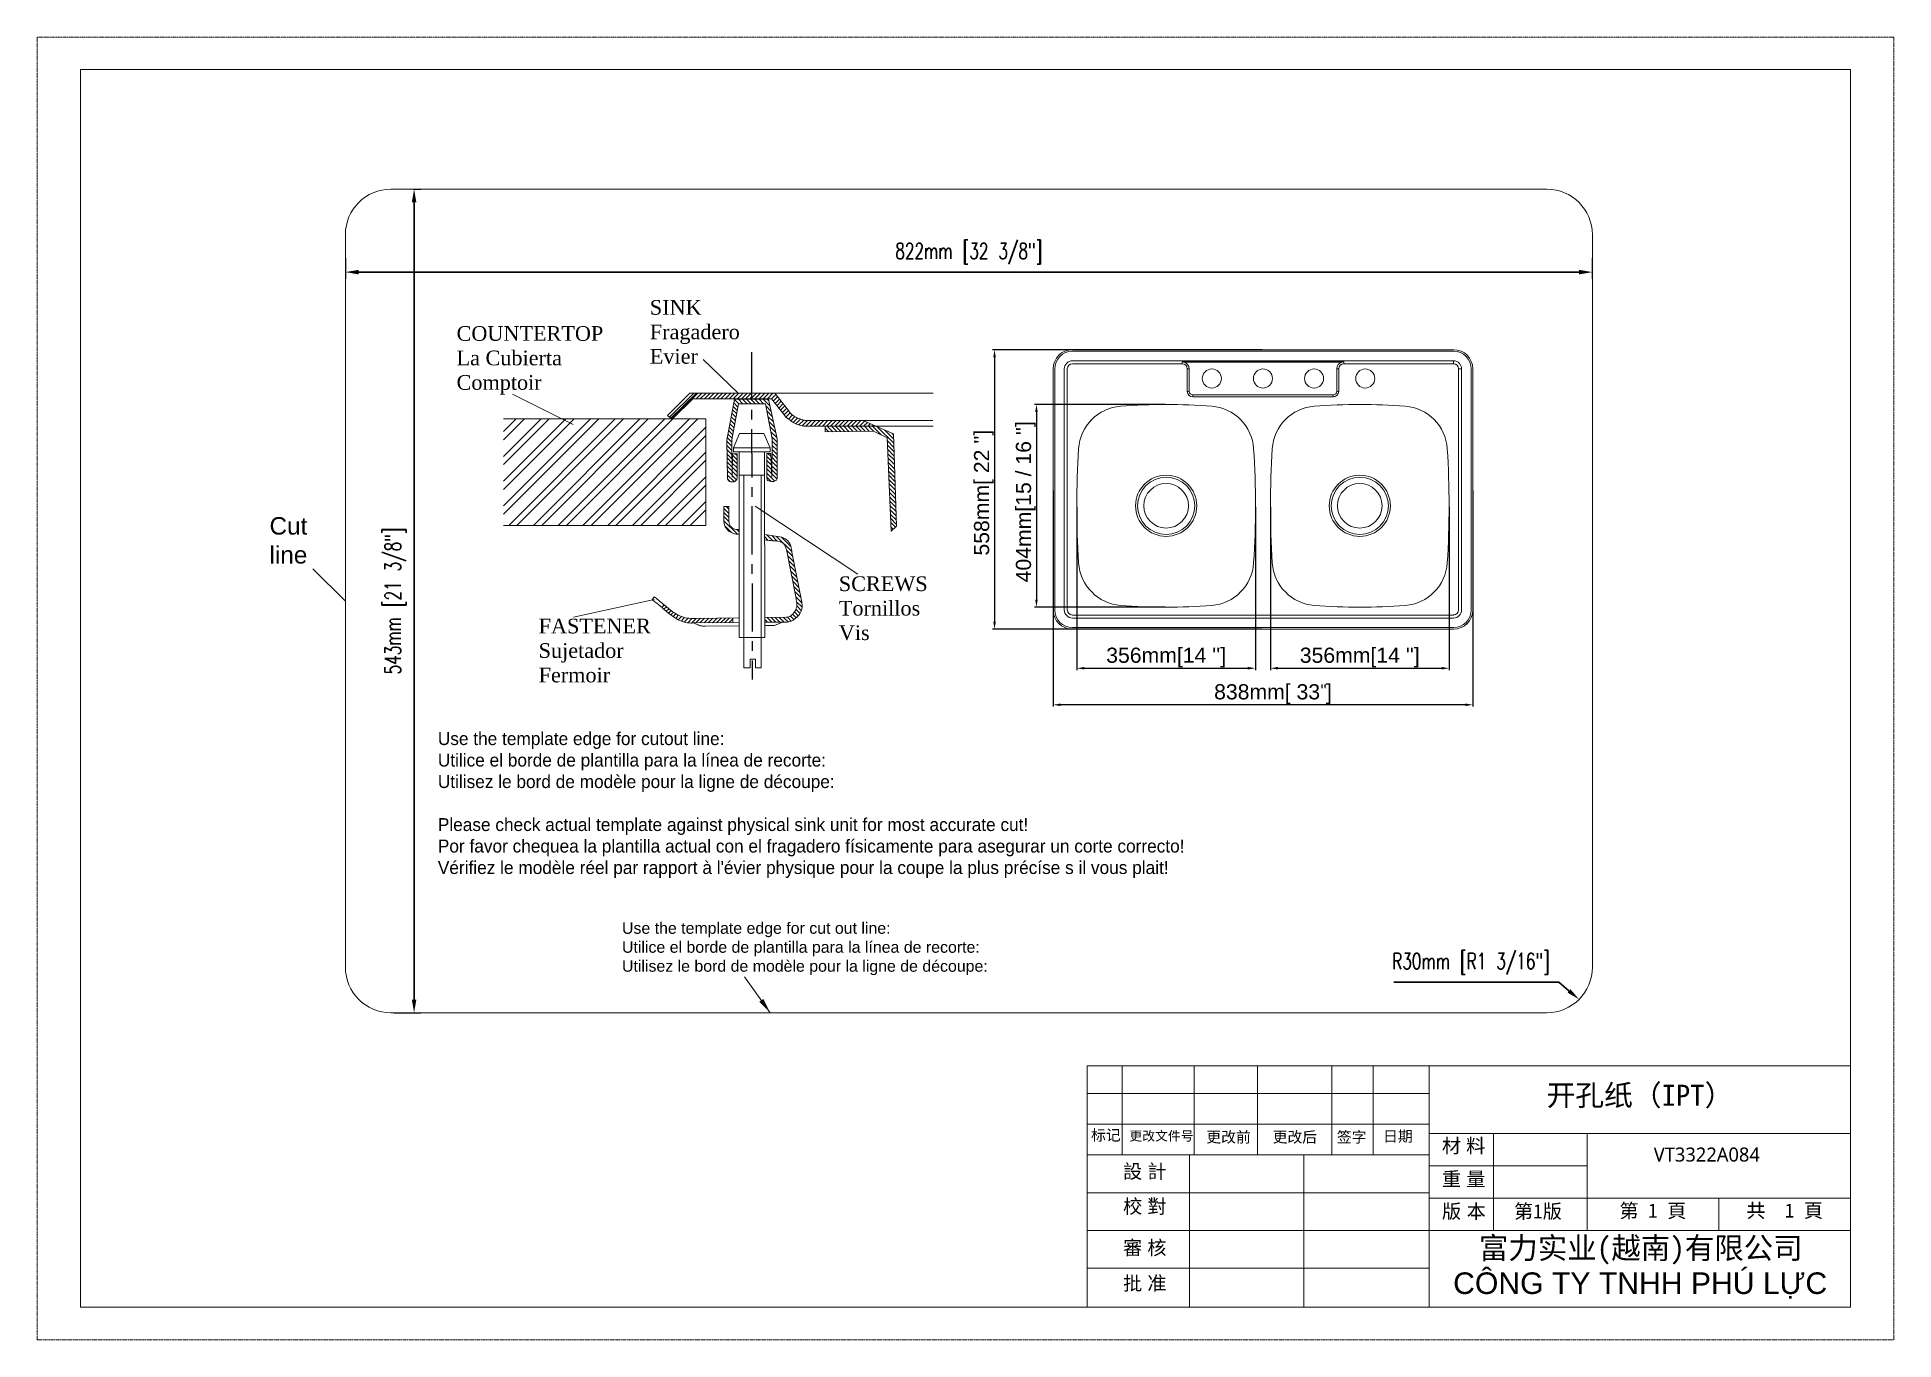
# Model space of a CAD drawing. Header units: millimetres. Extents: x 2360 to 3584, y -2665 to -1806.
import ezdxf

# ---------------------------------------------------------------- set-up
doc = ezdxf.new("R2010")
doc.units = ezdxf.units.MM
doc.linetypes.add('CENTER', pattern=[50.8, 31.75, -6.35, 6.35, -6.35])
doc.linetypes.add('PHANTOM2', pattern=[1.25, 0.625, -0.125, 0.125, -0.125, 0.125, -0.125])
doc.layers.get('0').update_dxf_attribs({"lineweight": 0})
doc.layers.get('Defpoints').update_dxf_attribs({"lineweight": 0})
for name, color, linetype, lineweight in [('31', 7, 'Continuous', 0), ('尺寸標注', 1, 'Continuous', 30), ('文字', 3, 'Continuous', 30), ('細實線', 1, 'Continuous', 13)]:
    doc.layers.add(name, color=color, linetype=linetype, lineweight=lineweight)
doc.layers.add('CEN', color=4, linetype='CENTER')
doc.layers.add('裝訂區域', color=6, linetype='PHANTOM2', lineweight=13, plot=False)
doc.styles.add('DIM', font='txt.shx', dxfattribs={"width": 0.7, "bigfont": 'chineset.shx'})
doc.styles.get("Standard").update_dxf_attribs({"font": 'arial.ttf'})
doc.dimstyles.new('20', dxfattribs={"dimtxt": 20, "dimasz": 10, "dimexe": 0.18, "dimexo": 0.0625, "dimgap": 0.09, "dimtad": 0, "dimtoh": 1, "dimdec": 0, "dimzin": 0, "dimdsep": 46, "dimtxsty": 'Standard', "dimcen": 20, "dimclrd": 256, "dimclre": 256, "dimadec": 0, "dimazin": 0, "dimtfac": 1, "dimtdec": 0, "dimtofl": 0, "dimtmove": 0, "dimatfit": 3, "dimfxl": 1, "dimtolj": 1, "dimtzin": 0, "dimlwd": 0, "dimlwe": 0, "dimarcsym": 0})
doc.dimstyles.new('ISO-25', dxfattribs={"dimtxt": 2.5, "dimasz": 5, "dimexe": 1.25, "dimexo": 0.625, "dimtad": 1, "dimtoh": 1, "dimtxsty": 'Standard', "dimcen": 2.5, "dimadec": 0, "dimazin": 0, "dimtfac": 1, "dimtmove": 0, "dimatfit": 3, "dimfxl": 1, "dimarcsym": 0})
doc.dimstyles.new('mm+in', dxfattribs={"dimscale": 3.5, "dimtxt": 3, "dimasz": 2.5, "dimexe": 1.25, "dimexo": 0.625, "dimgap": 2, "dimtad": 1, "dimtoh": 1, "dimtxsty": 'DIM', "dimcen": 0, "dimclrd": 256, "dimclre": 256, "dimclrt": 3, "dimadec": 0, "dimazin": 0, "dimtfac": 1, "dimtmove": 0, "dimatfit": 1, "dimfxl": 1, "dimlwd": -1, "dimarcsym": 0})
pattern_1 = [(45, (-250.7693, -107.951), (-1.359107, 1.359107), [])]
pattern_2 = [(135, (-250.7693, -107.951), (-1.359107, -1.359107), [])]

# ---------------------------------------------------------------- blocks, each defined once
blk = doc.blocks.new('*D30')
at = {"layer": '31', "color": 0, "lineweight": -2, "transparency": 16777216}
for p, q in [((3029.8, -2104.9), (3029.8, -2247.5)), ((3306.4, -2104.9), (3306.4, -2247.5)), ((3301.4, -2246.3), (3034.8, -2246.3))]:
    blk.add_line(p, q, dxfattribs=at)
at = {"layer": '31', "color": 0, "transparency": 16777216}
for points in [[(3034.8, -2245.4), (3034.8, -2247.1), (3029.8, -2246.3)], [(3301.4, -2245.4), (3301.4, -2247.1), (3306.4, -2246.3)]]:
    blk.add_solid(points, dxfattribs=at)
at = {"layer": 'Defpoints', "color": 0, "transparency": 16777216}
for p in [(3029.8, -2104.3), (3306.4, -2104.3), (3029.8, -2246.3)]:
    blk.add_point(p, dxfattribs=at)
at = {"layer": '31', "color": 0, "transparency": 16777216, "insert": (3174.7, -2239.2), "char_height": 2.5, "width": 80.594, "attachment_point": 5}
blk.add_mtext('{\\H4x;\\C0;838mm[ 33 ] }', dxfattribs=at)
blk = doc.blocks.new('*D31')
at = {"layer": '31', "color": 0, "lineweight": -2, "transparency": 16777216}
for p, q in [((3167.5, -2012.2), (2989.9, -2012.2)), ((2991.1, -2017.2), (2991.1, -2191.4)), ((3167.5, -2196.4), (2989.9, -2196.4))]:
    blk.add_line(p, q, dxfattribs=at)
at = {"layer": '31', "color": 0, "transparency": 16777216}
for points in [[(2990.3, -2017.2), (2992, -2017.2), (2991.1, -2012.2)], [(2990.3, -2191.4), (2992, -2191.4), (2991.1, -2196.4)]]:
    blk.add_solid(points, dxfattribs=at)
at = {"layer": 'Defpoints', "color": 0, "transparency": 16777216}
for p in [(3168.1, -2012.2), (2991.1, -2196.4), (3168.1, -2196.4)]:
    blk.add_point(p, dxfattribs=at)
at = {"layer": '31', "color": 0, "transparency": 16777216, "insert": (2984.1, -2106.4), "char_height": 2.5, "attachment_point": 5, "rotation": 90}
blk.add_mtext("{\\H4x;\\C0;558mm[ 22 '']}", dxfattribs=at)
blk = doc.blocks.new('*D32')
at = {"layer": '31', "color": 0, "lineweight": -2, "transparency": 16777216}
for p, q in [((3045.4, -2115.7), (3045.4, -2223.4)), ((3163.1, -2115.7), (3163.1, -2223.4)), ((3050.4, -2222.2), (3158.1, -2222.2))]:
    blk.add_line(p, q, dxfattribs=at)
at = {"layer": '31', "color": 0, "transparency": 16777216}
for points in [[(3050.4, -2221.3), (3050.4, -2223), (3045.4, -2222.2)], [(3158.1, -2221.3), (3158.1, -2223), (3163.1, -2222.2)]]:
    blk.add_solid(points, dxfattribs=at)
at = {"layer": 'Defpoints', "color": 0, "transparency": 16777216}
for p in [(3045.4, -2115.1), (3163.1, -2115.1), (3163.1, -2222.2)]:
    blk.add_point(p, dxfattribs=at)
at = {"layer": '31', "color": 0, "transparency": 16777216, "insert": (3104.3, -2215.1), "char_height": 2.5, "attachment_point": 5}
blk.add_mtext("{\\H4x;\\C0;356mm[14 '']}", dxfattribs=at)
blk = doc.blocks.new('*D33')
at = {"layer": '31', "color": 0, "lineweight": -2, "transparency": 16777216}
for p, q in [((3103.6, -2048.3), (3017.5, -2048.3)), ((3018.8, -2053.3), (3018.8, -2176.9)), ((3103.6, -2181.9), (3017.5, -2181.9))]:
    blk.add_line(p, q, dxfattribs=at)
at = {"layer": '31', "color": 0, "transparency": 16777216}
for points in [[(3017.9, -2053.3), (3019.6, -2053.3), (3018.8, -2048.3)], [(3017.9, -2176.9), (3019.6, -2176.9), (3018.8, -2181.9)]]:
    blk.add_solid(points, dxfattribs=at)
at = {"layer": 'Defpoints', "color": 0, "transparency": 16777216}
for p in [(3104.3, -2048.3), (3018.8, -2181.9), (3104.3, -2181.9)]:
    blk.add_point(p, dxfattribs=at)
at = {"layer": '31', "color": 0, "transparency": 16777216, "insert": (3011.7, -2112.4), "char_height": 2.5, "attachment_point": 5, "rotation": 90}
blk.add_mtext("{\\H4x;\\C0;404mm[15 / 16 '']}", dxfattribs=at)
blk = doc.blocks.new('*D26')
at = {"layer": '31', "color": 0, "lineweight": -2, "transparency": 16777216}
for p, q in [((3173.1, -2115.7), (3173.1, -2223.4)), ((3290.8, -2115.7), (3290.8, -2223.4)), ((3178.1, -2222.2), (3285.8, -2222.2))]:
    blk.add_line(p, q, dxfattribs=at)
at = {"layer": '31', "color": 0, "transparency": 16777216}
for points in [[(3178.1, -2221.3), (3178.1, -2223), (3173.1, -2222.2)], [(3285.8, -2221.3), (3285.8, -2223), (3290.8, -2222.2)]]:
    blk.add_solid(points, dxfattribs=at)
at = {"layer": 'Defpoints', "color": 0, "transparency": 16777216}
for p in [(3173.1, -2115.1), (3290.8, -2115.1), (3290.8, -2222.2)]:
    blk.add_point(p, dxfattribs=at)
at = {"layer": '31', "color": 0, "transparency": 16777216, "insert": (3231.9, -2215.1), "char_height": 2.5, "attachment_point": 5}
blk.add_mtext("{\\H4x;\\C0;356mm[14 '']}", dxfattribs=at)
blk = doc.blocks.new('*U102')
at = {"layer": '細實線'}
h = blk.add_hatch(dxfattribs=at)
h.set_pattern_fill('ANSI31', color=256, scale=0.605376, style=0)
h.set_pattern_definition([(45, (-1245.5036, 2116.3996), (-1.3591072, 1.3591072), [])])
h.paths.add_polyline_path([(-64.5, 101.7), (-105.3, 101.8), (-120, 87), (-117.3, 84.7), (-116.7, 84.7), (-103.3, 98), (-64.5, 98)])
h = blk.add_hatch(dxfattribs=at)
h.set_pattern_fill('ANSI31', color=256, scale=0.605376, style=0)
h.set_pattern_definition(pattern_1)
edge = h.paths.add_edge_path()
edge.add_line((9, 83.6), (8.6, 83.6))
edge.add_spline(control_points=[(8.6, 83.6), (-28.4, 83.6), (-29.5, 83.7), (-31.6, 84.3), (-34.1, 85.1), (-36.6, 86.5), (-38.7, 88.2), (-39.7, 89.5), (-40.1, 90.2)], knot_values=[0, 0, 0, 0, 0.973357, 2.726947, 5.371037, 7.564064, 9.939313, 11.792379, 11.792379, 11.792379, 11.792379], degree=3, periodic=0)
edge.add_line((-40.1, 90.2), (-49.2, 101.7))
edge.add_line((-49.2, 101.7), (-64.5, 101.7))
edge.add_line((-64.5, 101.7), (-64.5, 98))
edge.add_line((-64.5, 98), (-51.5, 98))
edge.add_line((-51.5, 98), (-42.8, 87.1))
edge.add_spline(control_points=[(-42.8, 87.1), (-42.6, 86.7), (-42, 85.8), (-40.1, 84.6), (-37.8, 82.6), (-34.6, 81.1), (-31.8, 80.2), (-30.1, 80), (-29.6, 79.9)], knot_values=[0, 0, 0, 0, 0.995897, 2.799192, 5.42932, 8.555923, 11.464544, 12.69513, 12.69513, 12.69513, 12.69513], degree=3, periodic=0)
edge.add_line((-29.6, 79.9), (17.3, 79.9))
edge.add_line((17.3, 79.9), (9, 83.6))
h = blk.add_hatch(dxfattribs=at)
h.set_pattern_fill('ANSI31', color=256, scale=0.605376, angle=90, style=0)
h.set_pattern_definition(pattern_2)
edge = h.paths.add_edge_path()
edge.add_line((-73.1, 94.7), (-55.3, 94.7))
edge.add_line((-55.3, 94.7), (-50.9, 71.5))
edge.add_line((-50.9, 71.5), (-51.2, 46.6))
edge.add_line((-51.2, 46.6), (-51.8, 61.9))
edge.add_line((-51.8, 61.9), (-54.5, 61.9))
edge.add_line((-54.5, 61.9), (-54.4, 45.6))
edge.add_spline(control_points=[(-54.4, 45.6), (-54.4, 45.3), (-54.3, 44.5), (-53.1, 43.8), (-51.7, 43.3), (-49.9, 43.4), (-48.2, 44), (-47.8, 44.9), (-47.6, 45.3)], knot_values=[0, 0, 0, 0, 0.811826, 1.773355, 3.00837, 4.551685, 6.156277, 7.062146, 7.062146, 7.062146, 7.062146], degree=3, periodic=0)
edge.add_line((-47.6, 45.3), (-47.7, 71.5))
edge.add_line((-47.7, 71.5), (-53.3, 97.7))
edge.add_line((-53.3, 97.7), (-75.7, 97.7))
edge.add_line((-75.7, 97.7), (-80.9, 70.7))
edge.add_line((-80.9, 70.7), (-80.5, 45.4))
edge.add_spline(control_points=[(-80.5, 45.4), (-80.4, 45.1), (-80.3, 44.5), (-79.5, 43.8), (-78.5, 43.3), (-77.5, 43.1), (-76.5, 43.2), (-75.6, 43.4), (-74.9, 44.1), (-74.2, 44.8), (-74.1, 45.4), (-74.1, 45.7)], knot_values=[0, 0, 0, 0, 0.629831, 1.576076, 2.491365, 3.316757, 4.096483, 4.951874, 5.669896, 6.44991, 7.235287, 7.235287, 7.235287, 7.235287], degree=3, periodic=0)
edge.add_line((-74.1, 45.7), (-74.1, 61.8))
edge.add_line((-74.1, 61.8), (-77.1, 61.8))
edge.add_line((-77.1, 61.8), (-77.4, 46.2))
edge.add_line((-77.4, 46.2), (-77.5, 71))
edge.add_line((-77.5, 71), (-73.1, 94.7))
h = blk.add_hatch(dxfattribs=at)
h.set_pattern_fill('ANSI32', color=256, scale=1.210751, style=0)
h.set_pattern_definition([(45, (-250.769, -107.951), (-8.15464, 8.15464), []), (45, (-245.333, -107.951), (-8.15464, 8.15464), [])])
h.paths.add_polyline_path([(-94.7, 84.7), (-228, 84.7), (-228.1, 14.5), (-94.7, 14.5)])
h = blk.add_hatch(dxfattribs=at)
h.set_pattern_fill('ANSI31', color=256, scale=0.605376, angle=90, style=0)
h.set_pattern_definition(pattern_2)
h.paths.add_polyline_path([(17.3, 79.9), (-16.1, 79.9), (-16.1, 76.2), (15.8, 76.7), (24.9, 72.3), (27.4, 10.6), (31.1, 14), (29, 74.8)])
h = blk.add_hatch(dxfattribs=at)
h.set_pattern_fill('ANSI31', color=256, scale=0.605376, angle=90, style=0)
h.set_pattern_definition(pattern_2)
edge = h.paths.add_edge_path()
edge.add_line((-79.5, 27), (-82.8, 27))
edge.add_line((-82.8, 27), (-82.8, 16.7))
edge.add_spline(control_points=[(-82.8, 16.7), (-82.7, 16.4), (-82.6, 15.5), (-82.1, 13.8), (-81, 12.1), (-79.3, 10.5), (-77, 9.3), (-74.7, 8.6), (-73.2, 8.6), (-72.7, 8.7)], knot_values=[0, 0, 0, 0, 0.944277, 2.202695, 4.13456, 6.028823, 7.862623, 10.591985, 11.760749, 11.760749, 11.760749, 11.760749], degree=3, periodic=0)
edge.add_line((-72.7, 8.7), (-72.7, 11.7))
edge.add_spline(control_points=[(-72.7, 11.7), (-73, 11.7), (-74.2, 11.8), (-76.1, 12), (-78.1, 13.3), (-79.1, 15.2), (-79.4, 16.5), (-79.5, 17.1)], knot_values=[0, 0, 0, 0, 0.814761, 2.904206, 4.77037, 6.4616, 8.042959, 8.042959, 8.042959, 8.042959], degree=3, periodic=0)
edge.add_line((-79.5, 17.1), (-79.5, 27))
h = blk.add_hatch(dxfattribs=at)
h.set_pattern_fill('ANSI31', color=256, scale=0.605376, angle=90, style=0)
h.set_pattern_definition(pattern_2)
edge = h.paths.add_edge_path()
edge.add_line((-55.8, 8.5), (-55.8, 5))
edge.add_spline(control_points=[(-55.8, 5), (-54.6, 4.8), (-51.2, 4.2), (-46.9, 4.5), (-42.8, 2.4), (-42, 0.1), (-41.5, -1.4)], knot_values=[0, 0, 0, 0, 3.114996, 8.42681, 10.468807, 14.17059, 14.17059, 14.17059, 14.17059], degree=3, periodic=0)
edge.add_line((-41.5, -1.4), (-35.2, -33.7))
edge.add_spline(control_points=[(-35.2, -33.7), (-35.1, -34.3), (-34.8, -35.7), (-34.5, -38.4), (-35.4, -41.8), (-37.7, -44.5), (-39.9, -46.1), (-41.1, -46.1), (-41.8, -46.1)], knot_values=[0, 0, 0, 0, 1.397836, 3.578369, 6.71356, 9.730392, 12.245245, 12.922035, 12.922035, 12.922035, 12.922035], degree=3, periodic=0)
edge.add_line((-41.8, -46.1), (-55.7, -46.2))
edge.add_line((-55.7, -46.2), (-55.7, -49.3))
edge.add_line((-55.7, -49.3), (-43.9, -49.3))
edge.add_spline(control_points=[(-43.9, -49.3), (-43.2, -49.3), (-41.9, -49.3), (-38.7, -49.1), (-35.2, -46.8), (-31.9, -43), (-30.9, -39.1), (-31.4, -36.7), (-31.5, -36.2)], knot_values=[0, 0, 0, 0, 1.259524, 3.272919, 7.979638, 11.019652, 15.768606, 17.090176, 17.090176, 17.090176, 17.090176], degree=3, periodic=0)
edge.add_line((-31.5, -36.2), (-38, -3.1))
edge.add_spline(control_points=[(-38, -3.1), (-38.1, -1.8), (-38.3, 0.8), (-40.1, 4.1), (-42.5, 5.9), (-43.9, 6.5), (-44.5, 6.7)], knot_values=[0, 0, 0, 0, 3.21983, 6.611466, 8.927211, 10.432075, 10.432075, 10.432075, 10.432075], degree=3, periodic=0)
edge.add_line((-44.5, 6.7), (-55.8, 8.5))
h = blk.add_hatch(dxfattribs=at)
h.set_pattern_fill('ANSI31', color=256, scale=0.605376, style=0)
h.set_pattern_definition(pattern_1)
edge = h.paths.add_edge_path()
edge.add_spline(control_points=[(-101.8, -46.8), (-102.7, -46.8), (-105.3, -46.9), (-109.5, -46.3), (-114.6, -43.9), (-118.7, -40.9), (-121.3, -38.7), (-122.1, -37.9)], knot_values=[0, 0, 0, 0, 2.174871, 6.317917, 10.389759, 16.045846, 18.838662, 18.838662, 18.838662, 18.838662], degree=3, periodic=0)
edge.add_line((-122.1, -37.9), (-123.7, -39.6))
edge.add_spline(control_points=[(-123.7, -39.6), (-122.3, -40.8), (-119.2, -43.5), (-114.6, -46.9), (-109.5, -49.3), (-105.5, -49.9), (-103.1, -49.9), (-102.5, -49.8)], knot_values=[0.518879, 0.518879, 0.518879, 0.518879, 5.00786, 10.663947, 14.735789, 18.878835, 20.534827, 20.534827, 20.534827, 20.534827], degree=3, periodic=0)
edge.add_spline(control_points=[(-102.5, -49.8), (-102.3, -49.8), (-102, -49.8), (-101.8, -49.8)], knot_values=[0, 0, 0, 0, 0.518879, 0.518879, 0.518879, 0.518879], degree=3, periodic=0)
edge.add_line((-101.8, -49.8), (-76.9, -49.5))
edge.add_line((-76.9, -49.5), (-76.9, -46.5))
edge.add_line((-76.9, -46.5), (-101.8, -46.8))
at = {"layer": 'CEN'}
blk.add_line((-64.6, 128.7), (-64.1, -87.1), dxfattribs=at)
at = {"layer": '細實線'}
for p, q in [((-73.3, 101.8), (-96.5, 123.9)), ((-182.2, 81.1), (-222.2, 101.1)), ((-120, 87), (-105.3, 101.8)), ((-117.7, 85.1), (-100.9, 101.8)), ((-116.7, 84.7), (-103.3, 98)), ((-105.3, 101.8), (-49.2, 101.7)), ((-103.3, 98), (-51.5, 98)), ((-51.5, 98), (-42.8, 87.1)), ((-49.2, 101.7), (-40.1, 90.2)), ((-49.2, 101.7), (55.2, 101.7)), ((-117.3, 84.7), (-120, 87)), ((-75.7, 97.7), (-80.9, 70.7)), ((-73.1, 94.7), (-77.5, 71)), ((-75.7, 97.7), (-53.3, 97.7)), ((-73.1, 94.7), (-55.3, 94.7)), ((-55.3, 94.7), (-50.9, 71.5)), ((-53.3, 97.7), (-47.7, 71.5)), ((-228, 84.7), (-94.7, 84.7)), ((-94.7, 84.7), (-94.7, 14.5)), ((-76.5, 65.7), (-72.5, 75.1)), ((-72.5, 75.1), (-56.4, 75.1)), ((-56.4, 75.1), (-52.3, 65.6)), ((55.1, 79.9), (-29.6, 79.9)), ((-16.1, 76.2), (-16.1, 79.9)), ((15.8, 76.7), (-16.1, 76.2)), ((8.6, 83.6), (55, 83.6)), ((9, 83.6), (17.3, 79.9)), ((24.9, 72.3), (15.8, 76.7)), ((29, 74.8), (17.3, 79.9)), ((29, 74.8), (31.1, 14)), ((-80.9, 70.7), (-80.5, 45.4)), ((-77.5, 71), (-77.4, 46.2)), ((-77.1, 61.8), (-77.4, 46.2)), ((-77.1, 61.8), (-74.1, 61.8)), ((-52.3, 65.6), (-76.5, 65.7)), ((-76.5, 65.7), (-76.5, 63)), ((-76.5, 63), (-52.3, 63)), ((-74.1, 61.8), (-74.1, 45.7)), ((-72.7, 63), (-72.7, -49.5)), ((-55.7, -59.4), (-56, 63)), ((-51.8, 61.9), (-54.5, 61.9)), ((-54.5, 61.9), (-54.4, 45.6)), ((-52.3, 63), (-52.3, 65.6)), ((-51.2, 46.6), (-51.8, 61.9)), ((-50.9, 71.5), (-51.2, 46.6)), ((-47.7, 71.5), (-47.6, 45.3)), ((27.4, 10.6), (24.9, 72.3)), ((-72.7, 47.7), (-55.9, 47.7)), ((-69.6, 47.7), (-69.6, -59.4)), ((-58.3, -59.4), (-58.3, 47.7)), ((-82.8, 27), (-82.8, 16.7)), ((-82.8, 27), (-79.5, 27)), ((-79.5, 27), (-79.5, 17.1)), ((-62.2, 27.1), (5.6, -17.6)), ((-94.7, 14.5), (-228.1, 14.5)), ((31.1, 14), (27.4, 10.6)), ((-55.8, 8.5), (-44.5, 6.7)), ((-41.5, -1.4), (-35.2, -33.7)), ((-38, -3.1), (-31.5, -36.2)), ((-128.7, -34.4), (-182, -45.9)), ((-130.1, -34.5), (-128.8, -32.5)), ((-122.1, -37.9), (-123.7, -39.6)), ((-72.7, -46.4), (-101.8, -46.8)), ((-76.9, -46.5), (-76.9, -49.5)), ((-41.8, -46.1), (-55.7, -46.2)), ((-72.7, -49.5), (-101.8, -49.8)), ((-72.7, -51.8), (-95, -52)), ((-72.7, -59.4), (-72.7, -49.5)), ((-72.7, -59.4), (-55.7, -59.4)), ((-69.6, -59.4), (-69.6, -79.4)), ((-58.2, -79.4), (-58.3, -59.4)), ((-43.9, -49.3), (-55.7, -49.3)), ((-55.7, -51.4), (-49.5, -51.4)), ((-49.5, -51.4), (-44.2, -49.3)), ((-69.6, -79.4), (-65.5, -79.4)), ((-65.5, -79.4), (-65.5, -73.6)), ((-65.5, -73.6), (-61.9, -73.6)), ((-61.9, -73.6), (-61.9, -79.4)), ((-61.9, -79.4), (-58.2, -79.4))]:
    blk.add_line(p, q, dxfattribs=at)
for points, knots in [([(-42.8, 87.1), (-42.6, 86.7), (-42, 85.8), (-40.1, 84.6), (-37.8, 82.6), (-34.6, 81.1), (-31.8, 80.2), (-30.1, 80), (-29.6, 79.9)], [0, 0, 0, 0, 1.205784, 3.389126, 6.573557, 10.359096, 13.880713, 15.370647, 15.370647, 15.370647, 15.370647]), ([(-40.1, 90.2), (-39.7, 89.5), (-38.7, 88.2), (-36.6, 86.5), (-34.1, 85.1), (-31.6, 84.3), (-29.5, 83.7), (-28.4, 83.6), (8.6, 83.6)], [0, 0, 0, 0, 1.853066, 4.228315, 6.421342, 9.065432, 10.819022, 11.792379, 11.792379, 11.792379, 11.792379]), ([(-80.5, 45.4), (-80.4, 45.1), (-80.3, 44.5), (-79.5, 43.8), (-78.5, 43.3), (-77.5, 43.1), (-76.5, 43.2), (-75.6, 43.4), (-74.9, 44.1), (-74.2, 44.8), (-74.1, 45.4), (-74.1, 45.7)], [0, 0, 0, 0, 0.762569, 1.908236, 3.016424, 4.015769, 4.959822, 5.995488, 6.864834, 7.809238, 8.760134, 8.760134, 8.760134, 8.760134]), ([(-47.6, 45.3), (-47.8, 44.9), (-48.2, 44), (-49.9, 43.4), (-51.7, 43.3), (-53.1, 43.8), (-54.3, 44.5), (-54.4, 45.3), (-54.4, 45.6)], [0, 0, 0, 0, 1.096782, 3.039544, 4.908114, 6.403411, 7.567583, 8.550503, 8.550503, 8.550503, 8.550503]), ([(-82.8, 16.7), (-82.7, 16.4), (-82.6, 15.5), (-82.1, 13.8), (-81, 12.1), (-79.3, 10.5), (-77, 9.3), (-74.7, 8.6), (-73.2, 8.6), (-72.7, 8.7)], [0, 0, 0, 0, 1.143285, 2.666916, 5.005925, 7.299406, 9.519681, 12.824261, 14.239344, 14.239344, 14.239344, 14.239344]), ([(-79.5, 17.1), (-79.4, 16.5), (-79.1, 15.2), (-78.1, 13.3), (-76.1, 12), (-74.2, 11.8), (-73, 11.7), (-72.7, 11.7)], [0, 0, 0, 0, 1.914632, 3.962292, 6.221753, 8.751551, 9.738024, 9.738024, 9.738024, 9.738024]), ([(-55.8, 5), (-54.6, 4.8), (-51.2, 4.2), (-46.9, 4.5), (-42.8, 2.4), (-42, 0.1), (-41.5, -1.4)], [0, 0, 0, 0, 3.771486, 10.202772, 12.675122, 17.157062, 17.157062, 17.157062, 17.157062]), ([(-44.5, 6.7), (-43.9, 6.5), (-42.5, 5.9), (-40.1, 4.1), (-38.3, 0.8), (-38.1, -1.8), (-38, -3.1)], [0, 0, 0, 0, 1.822016, 4.625807, 8.732235, 12.630649, 12.630649, 12.630649, 12.630649]), ([(-101.8, -49.8), (-102.7, -49.8), (-105.3, -50), (-109.5, -49.3), (-114.6, -46.9), (-120, -42.9), (-125.1, -38.3), (-128.7, -35.5), (-130.1, -34.5)], [0, 0, 0, 0, 2.633228, 7.649426, 12.579415, 19.427531, 27.859666, 33.055585, 33.055585, 33.055585, 33.055585]), ([(-101.8, -46.8), (-102.7, -46.8), (-105.3, -46.9), (-109.5, -46.3), (-114.6, -43.9), (-120, -39.9), (-124.7, -35.7), (-127.8, -33.2), (-128.8, -32.5)], [0, 0, 0, 0, 2.174871, 6.317917, 10.389759, 16.045846, 23.010228, 25.931963, 25.931963, 25.931963, 25.931963]), ([(-31.5, -36.2), (-31.4, -36.7), (-30.9, -39.1), (-31.9, -43), (-35.2, -46.8), (-38.7, -49.1), (-41.9, -49.3), (-43.2, -49.3), (-43.9, -49.3)], [0, 0, 0, 0, 1.321571, 6.070524, 9.110539, 13.817257, 15.830653, 17.090176, 17.090176, 17.090176, 17.090176]), ([(-35.2, -33.7), (-35.1, -34.3), (-34.8, -35.7), (-34.5, -38.4), (-35.4, -41.8), (-37.7, -44.5), (-39.9, -46.1), (-41.1, -46.1), (-41.8, -46.1)], [0, 0, 0, 0, 1.397836, 3.578369, 6.71356, 9.730392, 12.245245, 12.922035, 12.922035, 12.922035, 12.922035]), ([(-95, -52), (-95.9, -52), (-97.7, -51.9), (-100.2, -51), (-101.8, -50.2), (-102.5, -49.8)], [0, 0, 0, 0, 2.208492, 4.575669, 6.51209, 6.51209, 6.51209, 6.51209])]:
    blk.add_open_spline(points, degree=3, knots=knots, dxfattribs=at)
at = {"layer": '細實線', "char_height": 9.686, "attachment_point": 1}
for s, width, insert in [('{\\fTimes New Roman|b0|i0|c0|p18;SINK\\PFragadero\\PEvier}', 76.837, (-131.6, 163.1)), ('{\\fTimes New Roman|b0|i0|c0|p18;COUNTERTOP\\PLa Cubierta\\PComptoir}', 76.837, (-259, 145.9)), ('{\\fTimes New Roman|b0|i0|c0|p18;SCREWS\\PTornillos\\PVis}', 26.081, (-7, -19.1)), ('{\\fTimes New Roman|b0|i0|c0|p18;FASTENER\\PSujetador\\PFermoir}', 15.672, (-204.9, -47))]:
    blk.add_mtext_dynamic_manual_height_columns(s, width=width, gutter_width=12.5, heights=[0], dxfattribs=dict(at, insert=insert))
blk = doc.blocks.new('*D103')
at = {"layer": 'Defpoints', "color": 0, "transparency": 16777216}
for p in [(2563.2, -1949.5), (3385.2, -1949.5), (3385.2, -1961)]:
    blk.add_point(p, dxfattribs=at)
at = {"layer": '尺寸標注', "lineweight": -2, "transparency": 16777216}
for p, q in [((2563.2, -1951.7), (2563.2, -1965.4)), ((3385.2, -1951.7), (3385.2, -1965.4))]:
    blk.add_line(p, q, dxfattribs=at)
at = {"layer": '尺寸標注', "transparency": 16777216}
blk.add_line((2572, -1961), (3376.5, -1961), dxfattribs=at)
for points in [[(2572, -1959.5), (2572, -1962.5), (2563.2, -1961)], [(3376.5, -1959.5), (3376.5, -1962.5), (3385.2, -1961)]]:
    blk.add_solid(points, dxfattribs=at)
at = {"layer": '尺寸標注', "color": 3, "transparency": 16777216, "insert": (2974.2, -1948.8), "char_height": 10.5, "attachment_point": 5, "style": 'DIM'}
blk.add_mtext('822mm [32 3/8"]', dxfattribs=at)
blk = doc.blocks.new('*D104')
at = {"layer": 'Defpoints', "color": 0, "transparency": 16777216}
for p in [(2606, -1906.3), (2593.2, -2449.3), (2608.5, -2449.3)]:
    blk.add_point(p, dxfattribs=at)
at = {"layer": '尺寸標注', "lineweight": -2, "transparency": 16777216}
for p, q in [((2608.2, -1906.3), (2612.9, -1906.3)), ((2595.4, -2449.3), (2612.9, -2449.3))]:
    blk.add_line(p, q, dxfattribs=at)
at = {"layer": '尺寸標注', "transparency": 16777216}
blk.add_line((2608.5, -1915), (2608.5, -2440.6), dxfattribs=at)
for points in [[(2607, -1915), (2610, -1915), (2608.5, -1906.3)], [(2607, -2440.6), (2610, -2440.6), (2608.5, -2449.3)]]:
    blk.add_solid(points, dxfattribs=at)
at = {"layer": '尺寸標注', "color": 3, "transparency": 16777216, "insert": (2596.3, -2177.8), "char_height": 10.5, "attachment_point": 5, "rotation": 90, "style": 'DIM'}
blk.add_mtext('543mm [21 3/8"]', dxfattribs=at)
blk = doc.blocks.new('A$C7C483760')
at = {"layer": '尺寸標注'}
for p, q in [((-15.1, 37.6), (-123.8, 37.6)), ((-8.5, 31.9), (-15.1, 37.6))]:
    blk.add_line(p, q, dxfattribs=at)
blk.add_solid([(-7.5, 33), (-9.4, 30.8), (-1.8, 26.3)], dxfattribs=at)
at = {"layer": '尺寸標注', "color": 3, "insert": (-73, 49.8), "char_height": 10.5, "attachment_point": 5, "style": 'DIM'}
blk.add_mtext('R30mm [R1 3/16"]', dxfattribs=at)

msp = doc.modelspace()

# ---------------------------------------------------------------- linework, layer by layer
for p, q in [((2388.495, -1827.472), (3555.493, -1827.472)), ((2388.495, -1827.472), (2388.495, -2643.527)), ((3555.493, -2643.527), (3555.493, -1827.472)), ((3052.27, -2643.527), (3052.27, -2484.216)), ((3052.27, -2484.216), (3555.493, -2484.216)), ((3277.702, -2543.073), (3052.27, -2543.073)), ((2388.495, -2643.527), (3555.493, -2643.527))]:
    msp.add_line(p, q)
msp.add_lwpolyline([(3355.223, -1906.282), (2593.223, -1906.282, 0.41421356), (2563.223, -1936.282), (2563.223, -2419.32, 0.41421356), (2593.223, -2449.32), (3355.223, -2449.32, 0.41421356), (3385.223, -2419.32), (3385.223, -1936.282, 0.41421356)], format="xyb", close=True)
at = {"layer": '31', "linetype": 'Continuous'}
for p, q in [((3293.826, -2012.157), (3042.362, -2012.157)), ((3293.694, -2013.132), (3042.495, -2013.132)), ((3293.694, -2019.468), (3042.495, -2019.468)), ((3293.694, -2021.269), (3293.694, -2019.468)), ((3029.806, -2024.714), (3029.806, -2183.82)), ((3030.797, -2024.83), (3030.797, -2183.705)), ((3037.133, -2024.83), (3037.133, -2183.705)), ((3039.124, -2024.83), (3039.124, -2183.705)), ((3114.894, -2021.459), (3042.495, -2021.459)), ((3114.894, -2020.09), (3221.295, -2020.09)), ((3114.894, -2020.09), (3114.894, -2021.269)), ((3114.894, -2021.459), (3114.894, -2021.269)), ((3220.326, -2020.28), (3115.862, -2020.28)), ((3118.165, -2039.6), (3118.165, -2024.73)), ((3118.165, -2024.73), (3118.355, -2024.73)), ((3119.449, -2024.73), (3118.355, -2024.73)), ((3119.449, -2024.73), (3119.449, -2039.6)), ((3216.74, -2024.73), (3217.834, -2024.73)), ((3216.74, -2039.6), (3216.74, -2024.73)), ((3217.834, -2024.73), (3218.023, -2024.73)), ((3218.023, -2024.73), (3218.023, -2039.6)), ((3221.295, -2020.09), (3221.295, -2021.269)), ((3221.295, -2021.269), (3221.295, -2021.459)), ((3293.694, -2021.459), (3221.295, -2021.459)), ((3293.694, -2021.269), (3293.694, -2021.459)), ((3296.735, -2024.83), (3297.255, -2024.83)), ((3297.065, -2183.705), (3297.065, -2024.83)), ((3297.255, -2024.83), (3299.056, -2024.83)), ((3299.056, -2024.83), (3299.056, -2183.705)), ((3305.392, -2183.705), (3305.392, -2024.83)), ((3306.383, -2024.714), (3306.383, -2183.82)), ((3118.165, -2039.6), (3118.355, -2039.6)), ((3119.449, -2039.6), (3118.355, -2039.6)), ((3121.833, -2041.985), (3121.833, -2043.078)), ((3121.833, -2041.985), (3214.356, -2041.985)), ((3121.833, -2043.268), (3121.833, -2043.078)), ((3214.356, -2043.268), (3121.833, -2043.268)), ((3214.356, -2041.985), (3214.356, -2043.078)), ((3214.356, -2043.268), (3214.356, -2043.078)), ((3216.74, -2039.6), (3217.834, -2039.6)), ((3217.834, -2039.6), (3218.023, -2039.6)), ((3042.495, -2187.075), (3293.694, -2187.075)), ((3293.694, -2189.066), (3042.495, -2189.066)), ((3293.694, -2186.745), (3293.694, -2187.265)), ((3293.826, -2196.377), (3042.362, -2196.377)), ((3293.694, -2195.402), (3042.495, -2195.402))]:
    msp.add_line(p, q, dxfattribs=at)
at = {"layer": '31'}
msp.add_line((2563.223, -2177.851), (2541.833, -2156.695), dxfattribs=at)
at = {"layer": '31', "ltscale": 10}
for centre, radius in [((3134.39, -2031.133), 6.278), ((3168.094, -2031.133), 6.278), ((3201.799, -2031.133), 6.278), ((3235.504, -2031.133), 6.278), ((3104.27, -2115.072), 20.157), ((3104.27, -2115.072), 18.835), ((3104.27, -2115.072), 14.705), ((3231.919, -2115.072), 20.157), ((3231.919, -2115.072), 18.835), ((3231.919, -2115.072), 14.705)]:
    msp.add_circle(centre, radius, dxfattribs=at)
at = {"layer": '31', "linetype": 'Continuous'}
for centre, radius, start, end in [((3042.362, -2024.714), 12.557, 90, 180), ((3042.495, -2024.83), 11.697, 90, 180), ((3042.495, -2024.83), 5.362, 90, 180), ((3293.694, -2024.83), 11.697, 0, 90), ((3293.694, -2024.83), 5.362, 0, 90), ((3293.826, -2024.714), 12.557, 0, 90), ((3042.495, -2024.83), 3.371, 90, 180), ((3114.894, -2024.73), 3.272, 0, 90), ((3114.894, -2024.73), 4.555, 0, 77.721584), ((3221.295, -2024.73), 3.272, 90, 180), ((3293.694, -2024.83), 3.371, 0, 90), ((3121.833, -2039.6), 2.384, 180, 270), ((3214.356, -2039.6), 2.384, 270, 0), ((3076.522, -2079.313), 29.987, 94.338606, 176.371551), ((3104.27, -2445.049), 396.775, 85.661394, 94.338606), ((3204.171, -2079.313), 29.987, 94.338606, 176.371551), ((3231.919, -2445.049), 396.775, 85.661394, 94.338606), ((3640.44, -2115.072), 595.038, 176.371551, 183.628449), ((3768.089, -2115.072), 595.038, 176.371551, 183.628449), ((3076.522, -2150.832), 29.987, 183.628449, 265.661394), ((3042.362, -2183.82), 12.557, 180, 270), ((3042.495, -2183.705), 5.362, 180, 270), ((3042.495, -2183.705), 3.371, 180, 270), ((3104.27, -1785.096), 396.775, 265.661394, 274.338606), ((3293.694, -2183.705), 3.371, 270, 0), ((3293.826, -2183.82), 12.557, 270, 0)]:
    msp.add_arc(centre, radius, start, end, dxfattribs=at)
at = {"layer": '31', "linetype": 'Continuous', "extrusion": (0, 0, -1)}
for centre, radius, start, end in [((-3221.295, -2024.73), 4.555, 0, 77.721584), ((-3121.833, -2039.6), 3.668, 270, 0), ((-3214.356, -2039.6), 3.668, 180, 270), ((-3132.018, -2079.313), 29.987, 94.338606, 176.371551), ((-3259.666, -2079.313), 29.987, 94.338606, 176.371551), ((-2568.1, -2115.072), 595.038, 176.371551, 183.628449), ((-2695.749, -2115.072), 595.038, 176.371551, 183.628449), ((-3132.018, -2150.832), 29.987, 183.628449, 265.661394), ((-3204.171, -2150.832), 29.987, 274.338606, 356.371551), ((-3259.666, -2150.832), 29.987, 183.628449, 265.661394), ((-3042.495, -2183.705), 11.697, 270, 0), ((-3231.919, -1785.096), 396.775, 265.661394, 274.338606), ((-3293.694, -2183.705), 11.697, 180, 270), ((-3293.694, -2183.705), 5.362, 180, 270)]:
    msp.add_arc(centre, radius, start, end, dxfattribs=at)
at = {"layer": '31', "linetype": 'Continuous'}
for points, knots in [([(3115.862, -2020.28), (3115.647, -2020.233), (3115.431, -2020.188), (3115.215, -2020.147), (3115.111, -2020.128), (3115.008, -2020.109), (3114.904, -2020.092), (3114.901, -2020.091), (3114.897, -2020.091), (3114.894, -2020.09)], [0, 0, 0, 0, 0.66886679, 0.66886679, 0.66886679, 0.98954445, 0.98954445, 0.98954445, 1, 1, 1, 1]), ([(3221.295, -2020.09), (3221.292, -2020.091), (3221.288, -2020.091), (3221.285, -2020.092), (3221.181, -2020.109), (3221.078, -2020.128), (3220.974, -2020.147), (3220.758, -2020.188), (3220.542, -2020.233), (3220.326, -2020.28)], [0, 0, 0, 0, 0.01045555, 0.01045555, 0.01045555, 0.33113321, 0.33113321, 0.33113321, 1, 1, 1, 1])]:
    msp.add_open_spline(points, degree=3, knots=knots, dxfattribs=at)
at = {"layer": '細實線'}
for p, q in [((3075.258, -2543.013), (3075.258, -2484.216)), ((3122.804, -2543.013), (3122.804, -2484.216)), ((3164.592, -2543.013), (3164.592, -2484.216)), ((3213.542, -2543.013), (3213.542, -2484.216)), ((3240.829, -2543.013), (3240.829, -2484.216)), ((3277.702, -2484.216), (3277.702, -2643.527)), ((3052.27, -2502.524), (3277.702, -2502.524)), ((3052.27, -2522.768), (3277.702, -2522.768)), ((3277.702, -2529.022), (3555.493, -2529.022)), ((3319.965, -2529.022), (3319.965, -2592.858)), ((3381.703, -2529.022), (3381.703, -2592.858)), ((3119.683, -2543.073), (3119.683, -2643.527)), ((3195.11, -2543.073), (3195.11, -2643.527)), ((3277.702, -2550.301), (3381.703, -2550.301)), ((3277.702, -2567.965), (3052.27, -2567.965)), ((3277.702, -2571.579), (3555.493, -2571.579)), ((3468.598, -2592.566), (3468.598, -2571.579)), ((3555.493, -2592.858), (3052.27, -2592.858)), ((3277.702, -2617.75), (3052.27, -2617.75))]:
    msp.add_line(p, q, dxfattribs=at)
at = {"layer": '裝訂區域'}
msp.add_lwpolyline([(2360, -2665), (3583.988, -2665), (3583.988, -1806.061), (2360, -1806.061)], close=True, dxfattribs=at)

# ---------------------------------------------------------------- block references
at = {"layer": '尺寸標注'}
for name, p in [('*U102', (2895.5, -2142.5)), ('A$C7C483760', (3378.248, -2466.799))]:
    msp.add_blockref(name, p, dxfattribs=at)

# ---------------------------------------------------------------- texts
at = {"layer": '31', "attachment_point": 1}
for s, width, gutter_width, insert, char_height in [('Cut line', 14.92475, 1, (2513.189, -2122.559), 11.4712), ('"', 31.97668, 12.5, (3206.079, -2232.812), 8)]:
    msp.add_mtext_dynamic_manual_height_columns(s, width=width, gutter_width=gutter_width, heights=[0], dxfattribs=dict(at, insert=insert, char_height=char_height))
at = {"layer": '文字', "insert": (2624.164, -2264.321), "char_height": 6.053757, "attachment_point": 1}
msp.add_mtext_dynamic_manual_height_columns("{\\fUtsaah|b0|i0|c0|p34;\\H1.4041x;Use the template edge for cutout line:\\PUtilice el borde de plantilla para la línea de recorte:\\PUtilisez le bord de modèle pour la ligne de découpe:\\P\\PPlease check actual template against physical sink unit for most accurate cut!\\PPor favor chequea la plantilla actual con el fragadero físicamente para asegurar un corte correcto!\\PVérifiez le modèle réel par rapport à l'évier physique pour la coupe la plus précíse s il vous plait!\\P\\H0.71221x;\\P  \\P\\H1.1563x;^I^I^I^I     \\fTimes New Roman|b0|i0|c0|p18;\\H0.86479x; }", width=729.33576, gutter_width=12.5, heights=[0], dxfattribs=at)
at = {"layer": '文字'}
for s, insert, char_height, width, attachment_point in [('Use the template edge for cut out line:\\PUtilice el borde de plantilla para la línea de recorte:\\PUtilisez le bord de modèle pour la ligne de découpe:', (2745.553, -2389.762), 7.49986, 380.59829, 1), ('{\\fNSimSun|b0|i0|c134|p49;开孔纸（IPT）}', (3416.597, -2496.725), 13.8942, 277.79132, 2), ('{\\fSimSun|b0|i0|c134|p2;标记}', (3064.512, -2526.429), 7.15783, 59.82464, 2), ('{\\fSimSun|b0|i0|c134|p2;更改文件号}', (3101.188, -2527.431), 6.20346, 59.82464, 2), ('{\\fSimSun|b0|i0|c134|p2;更改前}', (3145.361, -2527.682), 7.15783, 59.82464, 2), ('{\\fSimSun|b0|i0|c134|p2;更改后}', (3189.09, -2527.682), 7.15783, 59.82464, 2), ('{\\fSimSun|b0|i0|c134|p2;签字}', (3226.582, -2527.682), 7.15783, 59.82464, 2), ('{\\fSimSun|b0|i0|c134|p2;日期}', (3257.026, -2527.181), 7.15783, 59.82464, 2), ('{\\fSimSun|b0|i0|c134|p2;材\\fPMingLiU|b0|i0|c136|p18; \\fSimSun|b0|i0|c136|p2;料}', (3300.351, -2532.403), 9.2628, 58.16927, 2), ('{\\fMicrosoft YaHei|b0|i0|c134|p34;VT3322A084}', (3460.671, -2538.174), 9.2628, 40.44755, 2), ('{\\fSimSun|b0|i0|c134|p2;設\\fPMingLiU|b0|i0|c136|p18; \\fSimSun|b0|i0|c136|p2;計}', (3090.187, -2549.273), 9.2628, 71.32366, 2), ('{\\fSimSun|b0|i0|c134|p2;重\\fPMingLiU|b0|i0|c136|p18; \\fSimSun|b0|i0|c136|p2;量}', (3300.404, -2554.311), 9.2628, 56.96215, 2), ('{\\fPMingLiU|b0|i0|c136|p18;校\\f新細明體|b0|i0|c136|p18; \\fPMingLiU|b0|i0|c136|p18;對}', (3090.187, -2572.331), 9.2628, 71.32366, 2), ('版 本', (3300.536, -2575.589), 9.2628, 40.44755, 2), ('{\\fSimSun|b0|i0|c134|p2;第1版}', (3349.364, -2575.589), 9.2628, 40.44755, 2), ('{\\fSimSun|b0|i0|c134|p2;第 1 頁 }', (3425.15, -2575.161), 9.2628, 86.895, 2), ('{\\fSimSun|b0|i0|c134|p2;共  1 頁}', (3512.045, -2575.076), 9.2628, 86.895, 2), ('{\\fPMingLiU|b0|i0|c136|p18;審\\f新細明體|b0|i0|c136|p18; \\fPMingLiU|b0|i0|c136|p18;核}', (3090.187, -2599.586), 9.2628, 71.32366, 2), ('{\\fSimSun|b0|i0|c134|p2;富力实业(越南)有限公司}', (3417.141, -2597.307), 14.22417, 325.76212, 2), ('{\\fArial|b0|i0|c134|p34;C\\fArial|b0|i0|c0|p34;Ô\\fArial|b0|i0|c134|p34;NG TY TNHH PH\\fArial|b0|i0|c0|p34;Ú\\fArial|b0|i0|c177|p34; \\fArial|b0|i0|c134|p34;L\\fArial|b0|i0|c0|p34;Ự\\fArial|b0|i0|c134|p34;C}', (3416.751, -2620.52), 14.224165, 325.76212, 2), ('{\\fPMingLiU|b0|i0|c136|p18;批\\f新細明體|b0|i0|c136|p18; \\fPMingLiU|b0|i0|c136|p18;准}', (3090.187, -2623.051), 9.2628, 71.32366, 2)]:
    msp.add_mtext(s, dxfattribs=dict(at, insert=insert, char_height=char_height, width=width, attachment_point=attachment_point))

# ---------------------------------------------------------------- dimensions: what is measured, and where the dimension line sits
at = {"layer": '31'}
for base, p1, p2, text, picture, middle in [((2991.145, -2196.377), (3168.094, -2012.157), (3168.094, -2196.377), "{\\H4x;\\C0;558mm[ 22 '']}", '*D31', (2991.145, -2106.406)), ((3018.759, -2181.871), (3104.27, -2048.274), (3104.27, -2181.871), "{\\H4x;\\C0;404mm[15 / 16 '']}", '*D33', (3018.759, -2112.383))]:
    dim = msp.add_linear_dim(base=base, p1=p1, p2=p2, angle=90, text=text, dimstyle='ISO-25', dxfattribs=at)
    dim.commit()
    dim.dimension.update_dxf_attribs({"geometry": picture, "text_midpoint": middle, "dimtype": 160})
dim = msp.add_linear_dim(base=(3029.806, -2246.257), p1=(3306.383, -2104.267), p2=(3029.806, -2104.267), text='{\\H4x;\\C0;838mm[ 33 ] }', dimstyle='ISO-25', dxfattribs=at)
dim.commit()
dim.dimension.update_dxf_attribs({"geometry": '*D30', "text_midpoint": (3174.678, -2246.257), "dimtype": 160})
for base, p1, p2, picture, middle in [((3163.138, -2222.167), (3045.402, -2115.072), (3163.138, -2115.072), '*D32', (3104.27, -2215.134)), ((3290.786, -2222.167), (3173.051, -2115.072), (3290.786, -2115.072), '*D26', (3231.919, -2215.134))]:
    dim = msp.add_linear_dim(base=base, p1=p1, p2=p2, text="{\\H4x;\\C0;356mm[14 '']}", dimstyle='ISO-25', dxfattribs=at)
    dim.commit()
    dim.dimension.update_dxf_attribs({"geometry": picture, "text_midpoint": middle})
at = {"layer": '尺寸標注'}
dim = msp.add_linear_dim(base=(2608.5, -2449.32), p1=(2606, -1906.282), p2=(2593.223, -2449.32), angle=90, dimstyle='mm+in', override={"dimdec": 1, "dimpost": 'mm'}, dxfattribs=at)
dim.commit()
dim.dimension.update_dxf_attribs({"geometry": '*D104', "text_midpoint": (2596.25, -2177.801)})
dim = msp.add_linear_dim(base=(3385.223, -1961), p1=(2563.223, -1949.542), p2=(3385.223, -1949.542), dimstyle='mm+in', override={"dimpost": 'mm'}, dxfattribs=at)
dim.commit()
dim.dimension.update_dxf_attribs({"geometry": '*D103', "text_midpoint": (2974.223, -1948.75)})

# ---------------------------------------------------------------- leaders
at = {"layer": '文字'}
msp.add_leader([(2843.186, -2449.32), (2826.297, -2425.719)], dimstyle='20', dxfattribs=at)

doc.saveas('drawing.dxf')
